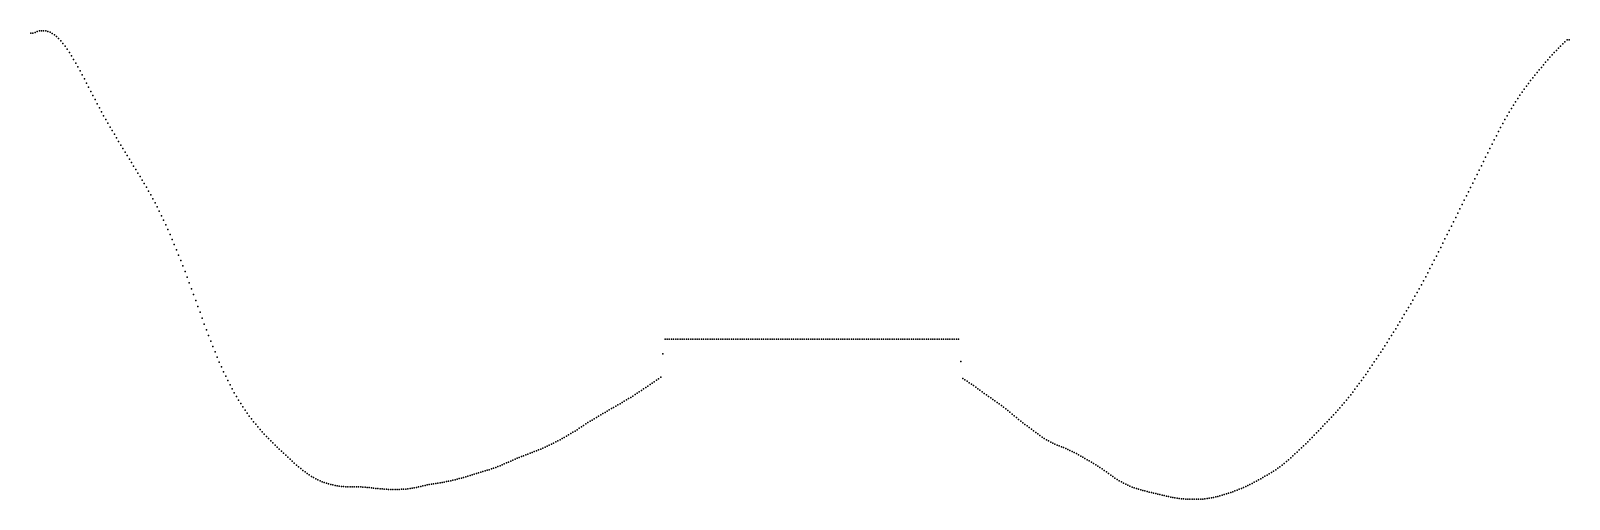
# Model space of a CAD drawing. Header units: metres. Extents: x 0 to 359, y 61 to 170.
import ezdxf

# ---------------------------------------------------------------- set-up
doc = ezdxf.new("R2010")
doc.units = ezdxf.units.M

msp = doc.modelspace()

# ---------------------------------------------------------------- linework, layer by layer
for p in [(0, 169.85), (0.5, 169.85), (1, 170.02), (1.5, 170.22), (2, 170.39), (2.5, 170.43), (3, 170.43), (3.5, 170.38), (4, 170.24), (4.5, 170.06), (5, 169.8), (5.5, 169.46), (6, 169.07), (6.5, 168.59), (7, 168.06), (7.5, 167.45), (8, 166.8), (8.5, 166.09), (9, 165.34), (355.5, 165.32), (356, 165.85), (356.5, 166.38), (357, 166.86), (357.5, 167.36), (358, 167.86), (358.5, 168.31), (359, 168.31), (9.5, 164.55), (10, 163.72), (10.5, 162.87), (11, 161.98), (352.5, 161.88), (353, 162.48), (353.5, 163.06), (354, 163.64), (354.5, 164.22), (355, 164.78), (11.5, 161.05), (12, 160.11), (12.5, 159.16), (13, 158.2), (349.5, 158.14), (350, 158.79), (350.5, 159.42), (351, 160.05), (351.5, 160.68), (352, 161.29), (13.5, 157.23), (14, 156.27), (14.5, 155.31), (347, 154.62), (347.5, 155.37), (348, 156.09), (348.5, 156.8), (349, 157.48), (15, 154.35), (15.5, 153.39), (16, 152.44), (16.5, 151.51), (345, 151.41), (345.5, 152.24), (346, 153.05), (346.5, 153.85), (17, 150.59), (17.5, 149.69), (18, 148.81), (18.5, 147.94), (343, 147.85), (343.5, 148.77), (344, 149.67), (344.5, 150.55), (19, 147.09), (19.5, 146.24), (20, 145.41), (20.5, 144.57), (21, 143.74), (341, 143.92), (341.5, 144.93), (342, 145.92), (342.5, 146.89), (21.5, 142.91), (22, 142.08), (22.5, 141.26), (23, 140.45), (339.5, 140.88), (340, 141.9), (340.5, 142.91), (23.5, 139.64), (24, 138.82), (24.5, 138.01), (25, 137.19), (337.5, 136.85), (338, 137.85), (338.5, 138.86), (339, 139.87), (25.5, 136.37), (26, 135.54), (26.5, 134.71), (27, 133.86), (27.5, 132.99), (335.5, 132.84), (336, 133.84), (336.5, 134.84), (337, 135.84), (28, 132.1), (28.5, 131.18), (29, 130.24), (29.5, 129.27), (334, 129.84), (334.5, 130.84), (335, 131.84), (30, 128.26), (30.5, 127.23), (31, 126.17), (332, 125.81), (332.5, 126.82), (333, 127.82), (333.5, 128.83), (31.5, 125.09), (32, 123.98), (32.5, 122.83), (330.5, 122.8), (331, 123.8), (331.5, 124.8), (33, 121.67), (33.5, 120.48), (34, 119.26), (328.5, 118.8), (329, 119.8), (329.5, 120.8), (330, 121.8), (34.5, 118.02), (35, 116.76), (35.5, 115.48), (327, 115.84), (327.5, 116.82), (328, 117.81), (36, 114.17), (36.5, 112.85), (37, 111.51), (325, 112), (325.5, 112.94), (326, 113.89), (326.5, 114.86), (37.5, 110.16), (38, 108.79), (323, 108.4), (323.5, 109.28), (324, 110.17), (324.5, 111.08), (38.5, 107.42), (39, 106.04), (39.5, 104.66), (320.5, 104.14), (321, 104.97), (321.5, 105.82), (322, 106.67), (322.5, 107.53), (40, 103.28), (40.5, 101.92), (41, 100.57), (318.5, 100.83), (319, 101.65), (319.5, 102.47), (320, 103.3), (41.5, 99.24), (42, 97.94), (148, 98.41), (148.5, 98.41), (149, 98.41), (149.5, 98.41), (150, 98.41), (150.5, 98.41), (151, 98.41), (151.5, 98.41), (152, 98.41), (152.5, 98.41), (153, 98.41), (153.5, 98.41), (154, 98.41), (154.5, 98.41), (155, 98.41), (155.5, 98.41), (156, 98.41), (156.5, 98.41), (157, 98.41), (157.5, 98.41), (158, 98.41), (158.5, 98.41), (159, 98.41), (159.5, 98.41), (160, 98.41), (160.5, 98.41), (161, 98.41), (161.5, 98.41), (162, 98.41), (162.5, 98.41), (163, 98.41), (163.5, 98.41), (164, 98.41), (164.5, 98.41), (165, 98.41), (165.5, 98.41), (166, 98.41), (166.5, 98.41), (167, 98.41), (167.5, 98.41), (168, 98.41), (168.5, 98.41), (169, 98.41), (169.5, 98.41), (170, 98.41), (170.5, 98.41), (171, 98.41), (171.5, 98.41), (172, 98.41), (172.5, 98.41), (173, 98.41), (173.5, 98.41), (174, 98.41), (174.5, 98.41), (175, 98.41), (175.5, 98.41), (176, 98.41), (176.5, 98.41), (177, 98.41), (177.5, 98.41), (178, 98.41), (178.5, 98.41), (179, 98.41), (179.5, 98.41), (180, 98.41), (180.5, 98.41), (181, 98.41), (181.5, 98.41), (182, 98.41), (182.5, 98.41), (183, 98.41), (183.5, 98.41), (184, 98.41), (184.5, 98.41), (185, 98.41), (185.5, 98.41), (186, 98.41), (186.5, 98.41), (187, 98.41), (187.5, 98.41), (188, 98.41), (188.5, 98.41), (189, 98.41), (189.5, 98.41), (190, 98.41), (190.5, 98.41), (191, 98.41), (191.5, 98.41), (192, 98.41), (192.5, 98.41), (193, 98.41), (193.5, 98.41), (194, 98.41), (194.5, 98.41), (195, 98.41), (195.5, 98.41), (196, 98.41), (196.5, 98.41), (197, 98.41), (197.5, 98.41), (198, 98.41), (198.5, 98.41), (199, 98.41), (199.5, 98.41), (200, 98.41), (200.5, 98.41), (201, 98.41), (201.5, 98.41), (202, 98.41), (202.5, 98.41), (203, 98.41), (203.5, 98.41), (204, 98.41), (204.5, 98.41), (205, 98.41), (205.5, 98.41), (206, 98.41), (206.5, 98.41), (207, 98.41), (207.5, 98.41), (208, 98.41), (208.5, 98.41), (209, 98.41), (209.5, 98.41), (210, 98.41), (210.5, 98.41), (211, 98.41), (211.5, 98.41), (212, 98.41), (212.5, 98.41), (213, 98.41), (213.5, 98.41), (214, 98.41), (214.5, 98.41), (215, 98.41), (215.5, 98.41), (216, 98.41), (216.5, 98.39), (316.5, 97.65), (317, 98.44), (317.5, 99.23), (318, 100.02), (42.5, 96.66), (43, 95.42), (43.5, 94.2), (147.5, 94.94), (314, 93.81), (314.5, 94.56), (315, 95.32), (315.5, 96.09), (316, 96.87), (44, 93.03), (44.5, 91.89), (45, 90.79), (217, 93.14), (311.5, 90.16), (312, 90.87), (312.5, 91.6), (313, 92.32), (313.5, 93.06), (45.5, 89.73), (46, 88.71), (46.5, 87.73), (47, 86.78), (142.5, 86.42), (143, 86.76), (143.5, 87.1), (144, 87.44), (144.5, 87.78), (145, 88.12), (145.5, 88.46), (146, 88.8), (146.5, 89.13), (147, 89.54), (217.5, 89.22), (218, 88.89), (218.5, 88.56), (219, 88.23), (219.5, 87.89), (220, 87.54), (220.5, 87.18), (221, 86.82), (221.5, 86.45), (309, 86.71), (309.5, 87.38), (310, 88.06), (310.5, 88.75), (311, 89.45), (47.5, 85.88), (48, 85), (48.5, 84.16), (49, 83.35), (49.5, 82.57), (136.5, 82.74), (137, 83.03), (137.5, 83.32), (138, 83.62), (138.5, 83.91), (139, 84.2), (139.5, 84.5), (140, 84.8), (140.5, 85.11), (141, 85.43), (141.5, 85.75), (142, 86.09), (222, 86.08), (222.5, 85.72), (223, 85.37), (223.5, 85.01), (224, 84.67), (224.5, 84.32), (225, 83.98), (225.5, 83.63), (226, 83.27), (226.5, 82.9), (306, 82.97), (306.5, 83.55), (307, 84.16), (307.5, 84.77), (308, 85.4), (308.5, 86.05), (50, 81.82), (50.5, 81.1), (51, 80.41), (51.5, 79.75), (52, 79.11), (130.5, 79.2), (131, 79.51), (131.5, 79.81), (132, 80.11), (132.5, 80.4), (133, 80.7), (133.5, 81), (134, 81.29), (134.5, 81.59), (135, 81.88), (135.5, 82.17), (136, 82.46), (227, 82.52), (227.5, 82.13), (228, 81.73), (228.5, 81.31), (229, 80.89), (229.5, 80.47), (230, 80.06), (230.5, 79.66), (231, 79.26), (302.5, 79.12), (303, 79.65), (303.5, 80.19), (304, 80.73), (304.5, 81.28), (305, 81.83), (305.5, 82.39), (52.5, 78.5), (53, 77.9), (53.5, 77.32), (54, 76.76), (54.5, 76.22), (55, 75.69), (124.5, 75.44), (125, 75.72), (125.5, 76.01), (126, 76.33), (126.5, 76.64), (127, 76.94), (127.5, 77.25), (128, 77.57), (128.5, 77.9), (129, 78.25), (129.5, 78.58), (130, 78.89), (231.5, 78.87), (232, 78.49), (232.5, 78.11), (233, 77.74), (233.5, 77.37), (234, 76.99), (234.5, 76.62), (235, 76.25), (235.5, 75.88), (236, 75.54), (299, 75.45), (299.5, 75.96), (300, 76.48), (300.5, 77.01), (301, 77.54), (301.5, 78.07), (302, 78.59), (55.5, 75.18), (56, 74.67), (56.5, 74.17), (57, 73.67), (57.5, 73.19), (58, 72.7), (58.5, 72.22), (117, 71.93), (117.5, 72.12), (118, 72.31), (118.5, 72.51), (119, 72.71), (119.5, 72.92), (120, 73.14), (120.5, 73.37), (121, 73.62), (121.5, 73.88), (122, 74.13), (122.5, 74.38), (123, 74.64), (123.5, 74.9), (124, 75.17), (236.5, 75.21), (237, 74.9), (237.5, 74.62), (238, 74.36), (238.5, 74.11), (239, 73.89), (239.5, 73.67), (240, 73.47), (240.5, 73.27), (241, 73.06), (241.5, 72.85), (242, 72.64), (242.5, 72.42), (243, 72.18), (243.5, 71.92), (295.5, 72.03), (296, 72.51), (296.5, 72.98), (297, 73.47), (297.5, 73.95), (298, 74.44), (298.5, 74.94), (59, 71.75), (59.5, 71.28), (60, 70.82), (60.5, 70.36), (61, 69.9), (61.5, 69.44), (62, 69), (62.5, 68.56), (108, 68.24), (108.5, 68.42), (109, 68.62), (109.5, 68.82), (110, 69.04), (110.5, 69.26), (111, 69.48), (111.5, 69.7), (112, 69.92), (112.5, 70.14), (113, 70.36), (113.5, 70.57), (114, 70.78), (114.5, 70.98), (115, 71.18), (115.5, 71.37), (116, 71.56), (116.5, 71.74), (244, 71.66), (244.5, 71.39), (245, 71.1), (245.5, 70.82), (246, 70.53), (246.5, 70.24), (247, 69.96), (247.5, 69.67), (248, 69.37), (248.5, 69.07), (249, 68.76), (249.5, 68.44), (291, 68.23), (291.5, 68.59), (292, 68.97), (292.5, 69.38), (293, 69.79), (293.5, 70.22), (294, 70.65), (294.5, 71.11), (295, 71.57), (63, 68.15), (63.5, 67.75), (64, 67.37), (64.5, 67.01), (65, 66.67), (65.5, 66.35), (66, 66.05), (66.5, 65.78), (67, 65.53), (67.5, 65.3), (68, 65.1), (68.5, 64.91), (69, 64.74), (94, 64.63), (94.5, 64.71), (95, 64.78), (95.5, 64.86), (96, 64.93), (96.5, 65.02), (97, 65.11), (97.5, 65.21), (98, 65.32), (98.5, 65.44), (99, 65.56), (99.5, 65.69), (100, 65.82), (100.5, 65.96), (101, 66.1), (101.5, 66.25), (102, 66.41), (102.5, 66.56), (103, 66.72), (103.5, 66.88), (104, 67.04), (104.5, 67.19), (105, 67.34), (105.5, 67.48), (106, 67.62), (106.5, 67.76), (107, 67.91), (107.5, 68.07), (250, 68.1), (250.5, 67.75), (251, 67.38), (251.5, 67.01), (252, 66.65), (252.5, 66.29), (253, 65.95), (253.5, 65.63), (254, 65.32), (254.5, 65.03), (255, 64.76), (285, 64.71), (285.5, 64.96), (286, 65.23), (286.5, 65.5), (287, 65.78), (287.5, 66.07), (288, 66.36), (288.5, 66.65), (289, 66.95), (289.5, 67.25), (290, 67.57), (290.5, 67.89), (69.5, 64.58), (70, 64.45), (70.5, 64.33), (71, 64.22), (71.5, 64.13), (72, 64.05), (72.5, 63.99), (73, 63.95), (73.5, 63.92), (74, 63.91), (74.5, 63.91), (75, 63.91), (75.5, 63.92), (76, 63.92), (76.5, 63.91), (77, 63.89), (77.5, 63.86), (78, 63.82), (78.5, 63.77), (79, 63.71), (79.5, 63.65), (80, 63.59), (80.5, 63.54), (81, 63.49), (81.5, 63.44), (82, 63.4), (82.5, 63.36), (83, 63.33), (83.5, 63.3), (84, 63.28), (84.5, 63.27), (85, 63.26), (85.5, 63.27), (86, 63.29), (86.5, 63.32), (87, 63.35), (87.5, 63.39), (88, 63.44), (88.5, 63.5), (89, 63.58), (89.5, 63.67), (90, 63.78), (90.5, 63.89), (91, 64.01), (91.5, 64.13), (92, 64.24), (92.5, 64.35), (93, 64.45), (93.5, 64.54), (255.5, 64.5), (256, 64.27), (256.5, 64.05), (257, 63.84), (257.5, 63.66), (258, 63.49), (258.5, 63.34), (259, 63.2), (259.5, 63.07), (260, 62.94), (260.5, 62.82), (261, 62.69), (261.5, 62.57), (262, 62.45), (262.5, 62.33), (263, 62.21), (263.5, 62.09), (264, 61.97), (264.5, 61.85), (265, 61.73), (265.5, 61.62), (266, 61.51), (266.5, 61.41), (267, 61.32), (267.5, 61.24), (268, 61.17), (268.5, 61.12), (269, 61.08), (269.5, 61.05), (273.5, 61.05), (274, 61.09), (274.5, 61.15), (275, 61.23), (275.5, 61.32), (276, 61.42), (276.5, 61.54), (277, 61.67), (277.5, 61.81), (278, 61.95), (278.5, 62.1), (279, 62.25), (279.5, 62.4), (280, 62.57), (280.5, 62.74), (281, 62.93), (281.5, 63.12), (282, 63.33), (282.5, 63.54), (283, 63.76), (283.5, 63.98), (284, 64.22), (284.5, 64.46), (270, 61.03), (270.5, 61.01), (271, 61), (271.5, 61), (272, 61), (272.5, 61), (273, 61.02)]:
    msp.add_point(p)

doc.saveas('drawing.dxf')
